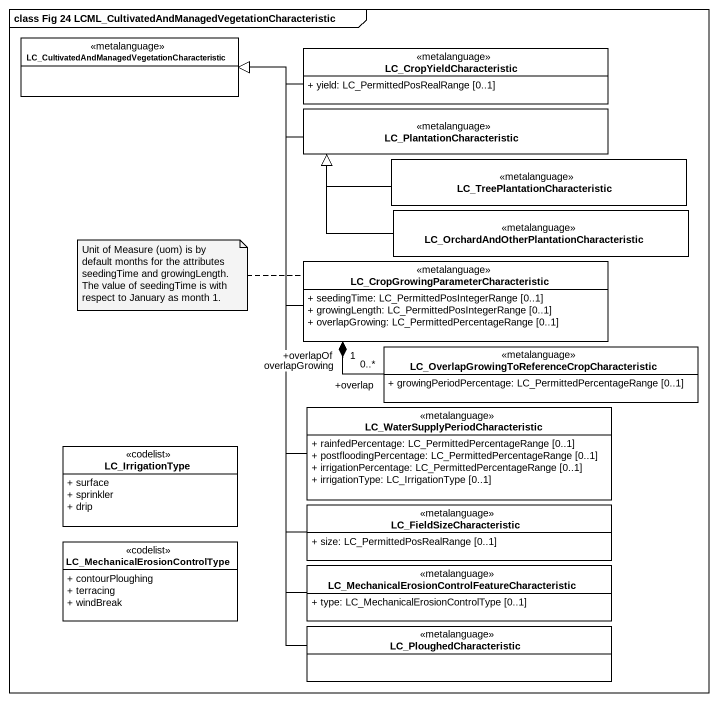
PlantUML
@startuml
mainframe class Fig 24 LCML_CultivatedAndManagedVegetationCharacteristic
hide circle
hide empty members
skinparam classAttributeIconSize 0
class "LC_CultivatedAndManagedVegetationCharacteristic" as LC_CultivatedAndManagedVeget <<metalanguage>> #FFFFFF
class LC_CropYieldCharacteristic <<metalanguage>> #FFFFFF {
  + yield: LC_PermittedPosRealRange [0..1]
}
class LC_PlantationCharacteristic <<metalanguage>> #FFFFFF
class "LC_TreePlantationCharacteristic" as LC_TreePlantationCharacteris <<metalanguage>> #FFFFFF
class "LC_OrchardAndOtherPlantationCharacteristic" as LC_OrchardAndOtherPlantation <<metalanguage>> #FFFFFF
class "LC_CropGrowingParameterCharacteristic" as LC_CropGrowingParameterChara <<metalanguage>> #FFFFFF {
  + seedingTime: LC_PermittedPosIntegerRange [0..1]
  + growingLength: LC_PermittedPosIntegerRange [0..1]
  + overlapGrowing: LC_PermittedPercentageRange [0..1]
}
class "LC_OverlapGrowingToReferenceCropCharacteristic" as LC_OverlapGrowingToReference <<metalanguage>> #FFFFFF {
  + growingPeriodPercentage: LC_PermittedPercentageRange [0..1]
}
class LC_IrrigationType <<codelist>> #FFFFFF {
  + surface
  + sprinkler
  + drip
}
class "LC_WaterSupplyPeriodCharacteristic" as LC_WaterSupplyPeriodCharacte <<metalanguage>> #FFFFFF {
  + rainfedPercentage: LC_PermittedPercentageRange [0..1]
  + postfloodingPercentage: LC_PermittedPercentageRange [0..1]
  + irrigationPercentage: LC_PermittedPercentageRange [0..1]
  + irrigationType: LC_IrrigationType [0..1]
}
class LC_FieldSizeCharacteristic <<metalanguage>> #FFFFFF {
  + size: LC_PermittedPosRealRange [0..1]
}
class "LC_MechanicalErosionControlType" as LC_MechanicalErosionControlT <<codelist>> #FFFFFF {
  + contourPloughing
  + terracing
  + windBreak
}
class "LC_MechanicalErosionControlFeatureCharacteristic" as LC_MechanicalErosionControlF <<metalanguage>> #FFFFFF {
  + type: LC_MechanicalErosionControlType [0..1]
}
class LC_PloughedCharacteristic <<metalanguage>> #FFFFFF
LC_CropYieldCharacteristic -left-|> LC_CultivatedAndManagedVeget
LC_PlantationCharacteristic -left-|> LC_CultivatedAndManagedVeget
LC_TreePlantationCharacteris -up-|> LC_PlantationCharacteristic
LC_OrchardAndOtherPlantation -up-|> LC_PlantationCharacteristic
LC_CropGrowingParameterChara -up-|> LC_CultivatedAndManagedVeget
LC_OverlapGrowingToReference "+overlap\n0..*" -up-* "+overlapOf\n1" LC_CropGrowingParameterChara : overlapGrowing
LC_WaterSupplyPeriodCharacte -up-|> LC_CultivatedAndManagedVeget
LC_FieldSizeCharacteristic -up-|> LC_CultivatedAndManagedVeget
LC_MechanicalErosionControlF -up-|> LC_CultivatedAndManagedVeget
LC_PloughedCharacteristic -up-|> LC_CultivatedAndManagedVeget
note left of LC_CropGrowingParameterChara : Unit of Measure (uom) is by default months for the attributes seedingTime and growingLength. The value of seedingTime is with respect to January as month 1.
@enduml
